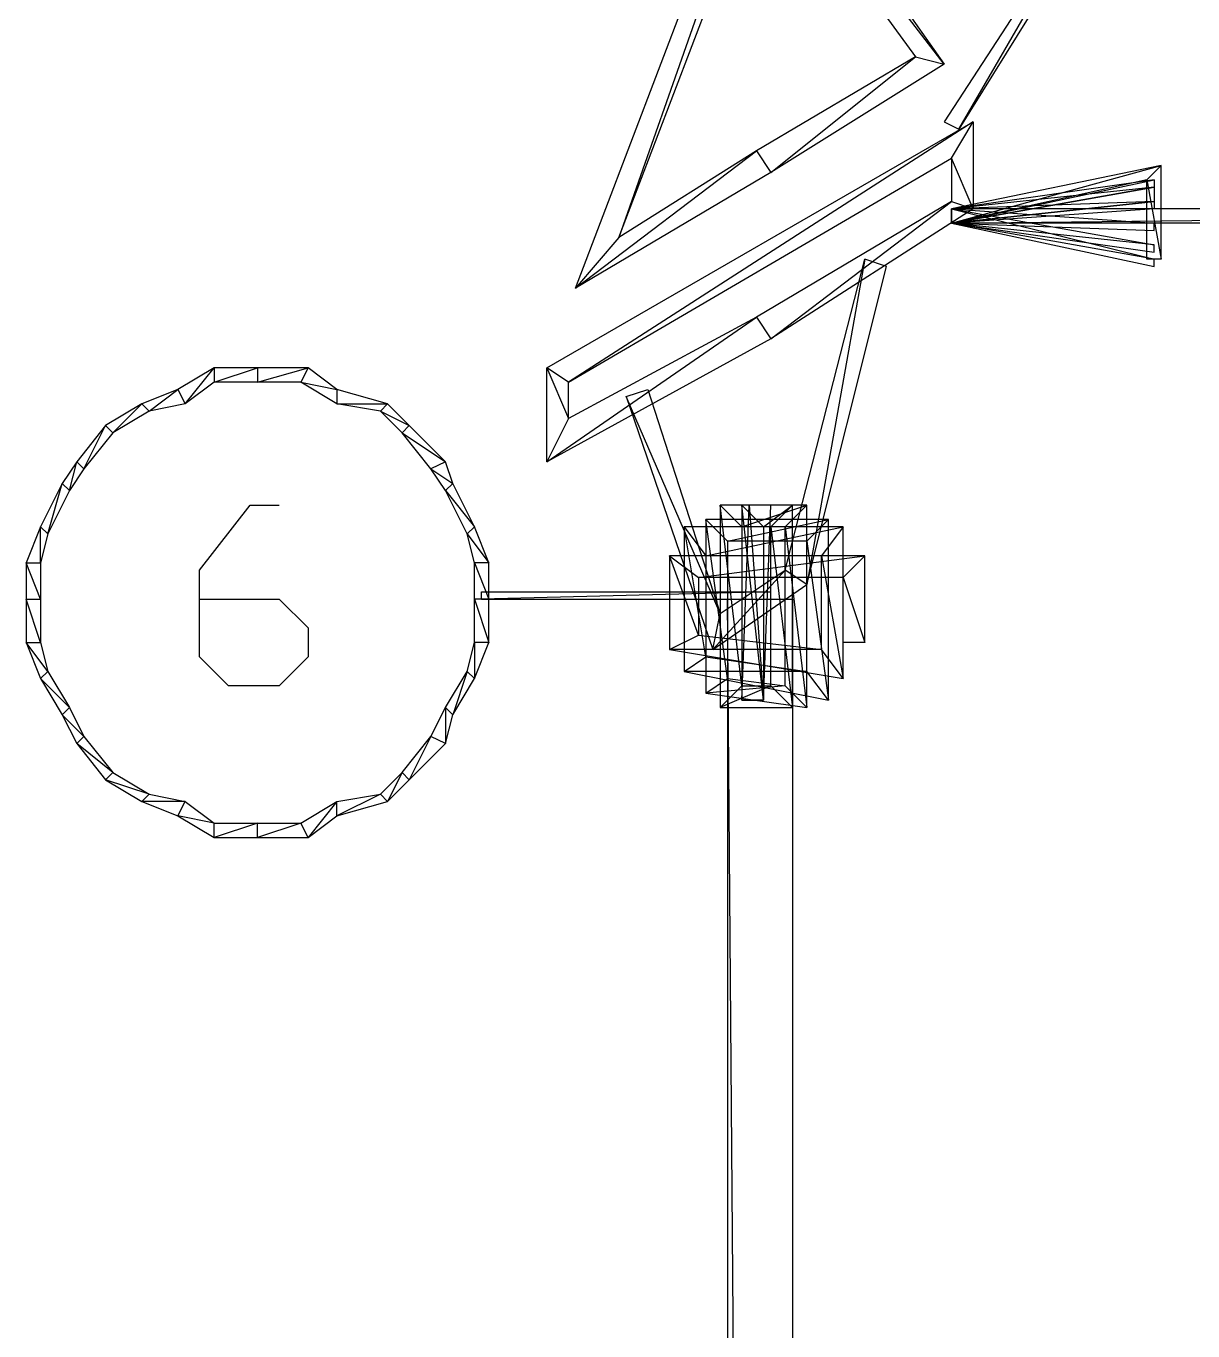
# Model space of a CAD drawing. Header units: millimetres. Extents: x 43 to 784, y -702 to -31.
# Drawn here: x 652.6 to 671.97, y -323.59 to -301.93 of the extents above; entities that cross this region are included whole.
import ezdxf

# ---------------------------------------------------------------- set-up
doc = ezdxf.new("R2010")
doc.units = ezdxf.units.MM
doc.layers.add('PDF_LINES', color=4, linetype='Continuous')

msp = doc.modelspace()

# ---------------------------------------------------------------- linework, layer by layer
at = {"layer": 'PDF_LINES'}
for p, q in [((662.44, -305.44), (667.96, -290.92)), ((661.72, -306.28), (667.24, -291.76)), ((667.24, -291.76), (662.44, -305.44)), ((667.24, -291.76), (662.44, -305.44)), ((667.84, -302.56), (661.72, -294.64)), ((661.72, -294.64), (667.36, -302.44)), ((667.84, -302.56), (661.72, -294.64)), ((662.32, -294.76), (667.84, -302.56)), ((670.72, -299.08), (667.84, -303.52)), ((668.08, -303.64), (670.72, -299.08)), ((668.08, -303.64), (670.72, -299.08)), ((670.84, -299.2), (668.08, -303.64)), ((667.36, -302.44), (664.72, -304)), ((664.96, -304.36), (667.36, -302.44)), ((664.96, -304.36), (667.36, -302.44)), ((667.84, -302.56), (664.96, -304.36)), ((667.36, -302.44), (667.84, -302.56)), ((667.36, -302.44), (667.84, -302.56)), ((661.24, -307.6), (668.32, -303.52)), ((668.32, -303.52), (661.6, -307.84)), ((668.32, -303.52), (661.6, -307.84)), ((667.84, -303.52), (668.08, -303.64)), ((667.96, -304.12), (668.32, -303.52)), ((667.96, -304.12), (668.32, -303.52)), ((668.32, -303.52), (668.32, -304.96)), ((661.6, -307.84), (667.96, -304.12)), ((661.72, -306.28), (664.72, -304)), ((661.72, -306.28), (664.72, -304)), ((664.72, -304), (662.44, -305.44)), ((664.72, -304), (664.96, -304.36)), ((664.72, -304), (664.96, -304.36)), ((668.32, -304.96), (667.96, -304.12)), ((667.96, -304.12), (667.96, -304.84)), ((668.32, -304.96), (667.96, -304.12)), ((667.96, -305.2), (671.44, -304.24)), ((671.44, -304.24), (667.96, -304.96)), ((667.96, -305.2), (671.44, -304.24)), ((671.44, -304.24), (671.2, -304.48)), ((671.44, -304.24), (671.2, -304.48)), ((671.44, -305.8), (671.44, -304.24)), ((664.96, -304.36), (661.72, -306.28)), ((671.2, -304.48), (667.96, -305.2)), ((667.96, -305.2), (671.32, -304.48)), ((671.32, -304.48), (667.96, -304.96)), ((667.96, -305.2), (671.32, -304.48)), ((671.2, -304.48), (671.44, -305.8)), ((671.2, -304.48), (671.44, -305.8)), ((671.2, -305.8), (671.2, -304.48)), ((671.32, -304.48), (671.32, -304.6)), ((671.32, -304.6), (667.96, -305.2)), ((667.96, -305.2), (671.32, -304.6)), ((671.32, -304.6), (667.96, -304.96)), ((667.96, -305.2), (671.32, -304.6)), ((671.32, -304.6), (671.32, -304.84)), ((667.96, -304.84), (664.72, -306.76)), ((664.96, -307.12), (667.96, -304.84)), ((664.96, -307.12), (667.96, -304.84)), ((668.32, -304.96), (664.96, -307.12)), ((667.96, -304.84), (668.32, -304.96)), ((667.96, -304.84), (668.32, -304.96)), ((671.32, -304.84), (667.96, -305.2)), ((667.96, -305.2), (671.32, -304.84)), ((671.32, -304.84), (667.96, -304.96)), ((667.96, -305.2), (671.32, -304.84)), ((667.96, -305.2), (667.96, -304.96)), ((667.96, -304.96), (671.32, -305.8)), ((667.96, -304.96), (667.96, -305.2)), ((667.96, -305.2), (667.96, -304.96)), ((667.96, -304.96), (671.32, -305.56)), ((667.96, -304.96), (667.96, -305.2)), ((667.96, -305.2), (667.96, -304.96)), ((667.96, -304.96), (671.32, -305.2)), ((667.96, -304.96), (667.96, -305.2)), ((667.96, -305.2), (667.96, -304.96)), ((667.96, -304.96), (671.32, -305.2)), ((667.96, -304.96), (667.96, -305.2)), ((671.32, -304.96), (667.96, -305.2)), ((667.96, -304.96), (667.96, -305.2)), ((667.96, -305.2), (689.68, -304.96)), ((689.68, -304.96), (667.96, -304.96)), ((667.96, -305.2), (689.68, -304.96)), ((671.32, -304.84), (671.32, -304.96)), ((671.32, -305.8), (667.96, -305.2)), ((667.96, -305.2), (671.32, -305.92)), ((671.32, -305.8), (667.96, -305.2)), ((671.32, -305.56), (667.96, -305.2)), ((667.96, -305.2), (671.32, -305.68)), ((671.32, -305.56), (667.96, -305.2)), ((671.32, -305.2), (667.96, -305.2)), ((667.96, -305.2), (671.32, -305.32)), ((671.32, -305.2), (667.96, -305.2)), ((671.32, -305.2), (667.96, -305.2)), ((667.96, -305.2), (671.32, -305.32)), ((671.32, -305.2), (667.96, -305.2)), ((689.68, -305.2), (667.96, -305.2)), ((671.32, -305.32), (671.32, -305.2)), ((671.32, -305.32), (671.32, -305.2)), ((662.44, -305.44), (661.72, -306.28)), ((662.44, -305.44), (661.72, -306.28)), ((671.32, -305.68), (671.32, -305.56)), ((665.2, -310.96), (666.52, -305.8)), ((666.52, -305.8), (665.56, -311.2)), ((666.52, -305.8), (665.56, -311.2)), ((666.88, -305.92), (666.52, -305.8)), ((671.44, -305.8), (671.2, -305.8)), ((671.32, -305.92), (671.32, -305.8)), ((665.56, -311.2), (666.88, -305.92)), ((661.24, -309.16), (664.72, -306.76)), ((661.24, -309.16), (664.72, -306.76)), ((664.72, -306.76), (661.6, -308.44)), ((664.72, -306.76), (664.96, -307.12)), ((664.72, -306.76), (664.96, -307.12)), ((664.96, -307.12), (661.24, -309.16)), ((655.72, -307.6), (655.12, -307.96)), ((655.24, -308.2), (655.72, -307.6)), ((655.24, -308.2), (655.72, -307.6)), ((655.72, -307.6), (655.72, -307.84)), ((655.72, -307.84), (656.44, -307.6)), ((656.44, -307.6), (655.72, -307.6)), ((655.72, -307.84), (656.44, -307.6)), ((655.72, -307.6), (655.72, -307.84)), ((656.44, -307.6), (656.44, -307.84)), ((656.44, -307.6), (656.44, -307.84)), ((656.44, -307.84), (657.28, -307.6)), ((657.28, -307.6), (656.44, -307.6)), ((656.44, -307.84), (657.28, -307.6)), ((657.28, -307.6), (657.16, -307.84)), ((657.28, -307.6), (657.16, -307.84)), ((657.76, -307.96), (657.28, -307.6)), ((661.6, -307.84), (661.24, -307.6)), ((661.6, -307.84), (661.24, -307.6)), ((661.24, -307.6), (661.6, -308.44)), ((661.24, -307.6), (661.6, -308.44)), ((661.24, -309.16), (661.24, -307.6)), ((655.12, -307.96), (654.52, -308.2)), ((654.64, -308.32), (655.12, -307.96)), ((654.64, -308.32), (655.12, -307.96)), ((655.12, -307.96), (655.24, -308.2)), ((655.12, -307.96), (655.24, -308.2)), ((655.72, -307.84), (655.24, -308.2)), ((656.44, -307.84), (655.72, -307.84)), ((657.16, -307.84), (656.44, -307.84)), ((657.16, -307.84), (657.76, -307.96)), ((657.16, -307.84), (657.76, -307.96)), ((657.76, -308.2), (657.16, -307.84)), ((657.76, -307.96), (657.76, -308.2)), ((657.76, -307.96), (657.76, -308.2)), ((658.6, -308.2), (657.76, -307.96)), ((661.6, -308.44), (661.6, -307.84)), ((662.56, -308.08), (662.92, -307.96)), ((662.92, -307.96), (664.12, -311.68)), ((654.52, -308.2), (653.92, -308.56)), ((654.04, -308.68), (654.52, -308.2)), ((654.04, -308.68), (654.52, -308.2)), ((654.52, -308.2), (654.64, -308.32)), ((654.52, -308.2), (654.64, -308.32)), ((655.24, -308.2), (654.64, -308.32)), ((657.76, -308.2), (658.6, -308.2)), ((657.76, -308.2), (658.6, -308.2)), ((658.48, -308.32), (657.76, -308.2)), ((658.6, -308.2), (658.48, -308.32)), ((658.6, -308.2), (658.48, -308.32)), ((658.96, -308.56), (658.6, -308.2)), ((664.12, -311.68), (662.56, -308.08)), ((662.56, -308.08), (664, -312.28)), ((664.12, -311.68), (662.56, -308.08)), ((654.64, -308.32), (654.04, -308.68)), ((658.48, -308.32), (658.96, -308.56)), ((658.48, -308.32), (658.96, -308.56)), ((658.84, -308.68), (658.48, -308.32)), ((661.6, -308.44), (661.24, -309.16)), ((661.6, -308.44), (661.24, -309.16)), ((653.92, -308.56), (653.44, -309.16)), ((653.56, -309.28), (653.92, -308.56)), ((653.56, -309.28), (653.92, -308.56)), ((654.04, -308.68), (653.56, -309.28)), ((653.92, -308.56), (654.04, -308.68)), ((653.92, -308.56), (654.04, -308.68)), ((658.96, -308.56), (658.84, -308.68)), ((658.96, -308.56), (658.84, -308.68)), ((658.84, -308.68), (659.56, -309.16)), ((658.84, -308.68), (659.56, -309.16)), ((659.32, -309.28), (658.84, -308.68)), ((659.56, -309.16), (658.96, -308.56)), ((653.44, -309.16), (653.2, -309.52)), ((653.32, -309.64), (653.44, -309.16)), ((653.32, -309.64), (653.44, -309.16)), ((653.56, -309.28), (653.32, -309.64)), ((653.44, -309.16), (653.56, -309.28)), ((653.44, -309.16), (653.56, -309.28)), ((659.56, -309.16), (659.32, -309.28)), ((659.56, -309.16), (659.32, -309.28)), ((659.32, -309.28), (659.68, -309.52)), ((659.32, -309.28), (659.68, -309.52)), ((659.56, -309.64), (659.32, -309.28)), ((659.68, -309.52), (659.56, -309.16)), ((653.2, -309.52), (652.84, -310.24)), ((652.96, -310.36), (653.2, -309.52)), ((652.96, -310.36), (653.2, -309.52)), ((653.2, -309.52), (653.32, -309.64)), ((653.2, -309.52), (653.32, -309.64)), ((659.68, -309.52), (659.56, -309.64)), ((659.68, -309.52), (659.56, -309.64)), ((660.04, -310.24), (659.68, -309.52)), ((653.32, -309.64), (652.96, -310.36)), ((659.56, -309.64), (660.04, -310.24)), ((659.56, -309.64), (660.04, -310.24)), ((659.92, -310.36), (659.56, -309.64)), ((655.48, -310.96), (656.32, -309.88)), ((656.32, -309.88), (656.8, -309.88)), ((664.48, -312.88), (664.12, -309.88)), ((664.12, -309.88), (664.12, -313.24)), ((664.48, -312.88), (664.12, -309.88)), ((664.12, -309.88), (664.48, -310.24)), ((664.12, -309.88), (664.48, -310.24)), ((665.56, -309.88), (664.12, -309.88)), ((664.48, -313.12), (664.6, -309.88)), ((664.84, -313.12), (664.48, -309.88)), ((664.48, -309.88), (664.48, -313.12)), ((664.84, -313.12), (664.48, -309.88)), ((664.48, -309.88), (664.84, -310.24)), ((664.48, -309.88), (664.84, -310.24)), ((665.32, -309.88), (664.48, -309.88)), ((664.48, -310.24), (665.56, -309.88)), ((664.48, -310.24), (665.56, -309.88)), ((664.96, -309.88), (664.6, -309.88)), ((664.6, -309.88), (664.84, -313.12)), ((664.6, -309.88), (664.84, -313.12)), ((664.84, -313.12), (664.96, -309.88)), ((664.84, -310.24), (665.32, -309.88)), ((664.84, -310.24), (665.32, -309.88)), ((665.32, -309.88), (664.96, -310.24)), ((665.32, -309.88), (664.96, -310.24)), ((665.56, -309.88), (665.2, -310.24)), ((665.56, -309.88), (665.2, -310.24)), ((665.32, -313.24), (665.32, -309.88)), ((665.56, -313.24), (665.56, -309.88)), ((664.24, -312.76), (663.88, -310.12)), ((663.88, -310.12), (663.88, -313)), ((664.24, -312.76), (663.88, -310.12)), ((663.88, -310.12), (664.24, -310.48)), ((663.88, -310.12), (664.24, -310.48)), ((665.92, -310.12), (663.88, -310.12)), ((664.24, -310.48), (665.92, -310.12)), ((664.24, -310.48), (665.92, -310.12)), ((665.92, -310.12), (665.56, -310.48)), ((665.92, -310.12), (665.56, -310.48)), ((665.92, -313.12), (665.92, -310.12)), ((652.84, -310.24), (652.6, -310.84)), ((652.84, -310.84), (652.84, -310.24)), ((652.84, -310.84), (652.84, -310.24)), ((652.84, -310.24), (652.96, -310.36)), ((652.84, -310.24), (652.96, -310.36)), ((652.96, -310.36), (652.84, -310.84)), ((660.04, -310.24), (659.92, -310.36)), ((660.04, -310.24), (659.92, -310.36)), ((659.92, -310.36), (660.28, -310.84)), ((659.92, -310.36), (660.28, -310.84)), ((660.04, -310.84), (659.92, -310.36)), ((660.28, -310.84), (660.04, -310.24)), ((663.88, -312.4), (663.52, -310.24)), ((663.52, -310.24), (663.52, -312.64)), ((663.88, -312.4), (663.52, -310.24)), ((663.52, -310.24), (663.88, -310.72)), ((663.52, -310.24), (663.88, -310.72)), ((666.16, -310.24), (663.52, -310.24)), ((663.88, -310.72), (666.16, -310.24)), ((663.88, -310.72), (666.16, -310.24)), ((664.48, -310.24), (664.48, -312.88)), ((665.2, -310.24), (664.48, -310.24)), ((664.84, -310.24), (664.84, -313.12)), ((664.96, -310.24), (664.84, -310.24)), ((664.96, -310.24), (665.32, -313.24)), ((664.96, -310.24), (665.32, -313.24)), ((664.96, -312.88), (664.96, -310.24)), ((665.2, -310.24), (665.56, -313.24)), ((665.2, -310.24), (665.56, -313.24)), ((665.2, -312.88), (665.2, -310.24)), ((666.16, -310.24), (665.8, -310.72)), ((666.16, -310.24), (665.8, -310.72)), ((666.16, -312.76), (666.16, -310.24)), ((664.24, -310.48), (664.24, -312.76)), ((665.56, -310.48), (664.24, -310.48)), ((665.56, -310.48), (665.92, -313.12)), ((665.56, -310.48), (665.92, -313.12)), ((665.56, -312.64), (665.56, -310.48)), ((652.84, -311.44), (652.6, -310.84)), ((652.6, -310.84), (652.6, -311.44)), ((652.84, -311.44), (652.6, -310.84)), ((652.6, -310.84), (652.84, -310.84)), ((652.6, -310.84), (652.84, -310.84)), ((652.84, -310.84), (652.84, -311.44)), ((660.28, -310.84), (660.04, -310.84)), ((660.28, -310.84), (660.04, -310.84)), ((660.04, -310.84), (660.28, -311.44)), ((660.04, -310.84), (660.28, -311.44)), ((660.04, -311.44), (660.04, -310.84)), ((660.28, -311.44), (660.28, -310.84)), ((663.76, -312.04), (663.28, -310.72)), ((663.28, -310.72), (663.28, -312.28)), ((663.76, -312.04), (663.28, -310.72)), ((663.28, -310.72), (663.76, -311.08)), ((663.28, -310.72), (663.76, -311.08)), ((666.52, -310.72), (663.28, -310.72)), ((663.76, -311.08), (666.52, -310.72)), ((663.76, -311.08), (666.52, -310.72)), ((663.88, -310.72), (663.88, -312.4)), ((665.8, -310.72), (663.88, -310.72)), ((665.8, -310.72), (666.16, -312.76)), ((665.8, -310.72), (666.16, -312.76)), ((665.8, -312.28), (665.8, -310.72)), ((666.52, -310.72), (666.16, -311.08)), ((666.52, -310.72), (666.16, -311.08)), ((666.52, -312.16), (666.52, -310.72)), ((655.48, -312.4), (655.48, -310.96)), ((665.2, -310.96), (664, -312.28)), ((665.2, -310.96), (664, -312.28)), ((664.12, -311.68), (665.2, -310.96)), ((665.56, -311.2), (665.2, -310.96)), ((665.56, -311.2), (665.2, -310.96)), ((663.76, -311.08), (663.76, -312.04)), ((666.16, -311.08), (663.76, -311.08)), ((664, -312.28), (665.56, -311.2)), ((666.16, -311.08), (666.52, -312.16)), ((666.16, -311.08), (666.52, -312.16)), ((666.16, -312.16), (666.16, -311.08)), ((652.84, -312.16), (652.6, -311.44)), ((652.6, -311.44), (652.6, -312.16)), ((652.84, -312.16), (652.6, -311.44)), ((652.6, -311.44), (652.84, -311.44)), ((652.6, -311.44), (652.84, -311.44)), ((652.84, -311.44), (652.84, -312.16)), ((655.48, -311.44), (656.8, -311.44)), ((656.8, -311.44), (657.28, -311.92)), ((660.28, -311.44), (660.04, -311.44)), ((660.28, -311.44), (660.04, -311.44)), ((660.04, -311.44), (660.28, -312.16)), ((660.04, -311.44), (660.28, -312.16)), ((660.04, -312.16), (660.04, -311.44)), ((664.96, -311.32), (660.16, -311.44)), ((664.96, -311.32), (660.16, -311.44)), ((660.16, -311.44), (660.16, -311.32)), ((660.16, -311.32), (664.96, -311.32)), ((660.16, -311.44), (664.96, -311.44)), ((660.28, -312.16), (660.28, -311.44)), ((665.32, -444.04), (664.24, -311.44)), ((664.24, -311.44), (664.24, -444.04)), ((665.32, -444.04), (664.24, -311.44)), ((664.24, -311.44), (665.32, -311.44)), ((664.96, -311.44), (664.96, -311.32)), ((665.32, -311.44), (665.32, -444.04)), ((664, -312.28), (664.12, -311.68)), ((664, -312.28), (664.12, -311.68)), ((657.28, -311.92), (657.28, -312.4)), ((663.28, -312.28), (663.76, -312.04)), ((663.28, -312.28), (663.76, -312.04)), ((663.76, -312.04), (665.8, -312.28)), ((652.96, -312.64), (652.6, -312.16)), ((652.6, -312.16), (652.84, -312.76)), ((652.96, -312.64), (652.6, -312.16)), ((652.6, -312.16), (652.84, -312.16)), ((652.6, -312.16), (652.84, -312.16)), ((652.84, -312.16), (652.96, -312.64)), ((659.92, -312.64), (660.04, -312.16)), ((660.28, -312.16), (660.04, -312.16)), ((660.28, -312.16), (660.04, -312.16)), ((660.04, -312.16), (660.04, -312.76)), ((660.04, -312.76), (660.28, -312.16)), ((660.04, -312.16), (660.04, -312.76)), ((665.8, -312.28), (663.28, -312.28)), ((663.28, -312.28), (666.16, -312.76)), ((665.8, -312.28), (663.28, -312.28)), ((666.16, -312.76), (665.8, -312.28)), ((666.16, -312.76), (665.8, -312.28)), ((666.52, -312.16), (666.16, -312.16)), ((655.96, -312.88), (655.48, -312.4)), ((657.28, -312.4), (656.8, -312.88)), ((663.52, -312.64), (663.88, -312.4)), ((663.52, -312.64), (663.88, -312.4)), ((663.88, -312.4), (665.56, -312.64)), ((652.84, -312.76), (652.96, -312.64)), ((652.84, -312.76), (652.96, -312.64)), ((653.32, -313.24), (652.84, -312.76)), ((652.84, -312.76), (653.2, -313.36)), ((653.32, -313.24), (652.84, -312.76)), ((652.96, -312.64), (653.32, -313.24)), ((659.56, -313.24), (659.92, -312.64)), ((659.92, -312.64), (659.68, -313.36)), ((659.92, -312.64), (659.68, -313.36)), ((659.68, -313.36), (660.04, -312.76)), ((660.04, -312.76), (659.92, -312.64)), ((660.04, -312.76), (659.92, -312.64)), ((665.56, -312.64), (663.52, -312.64)), ((663.52, -312.64), (665.92, -313.12)), ((665.56, -312.64), (663.52, -312.64)), ((663.88, -313), (664.24, -312.76)), ((663.88, -313), (664.24, -312.76)), ((664.24, -312.76), (665.2, -312.88)), ((665.92, -313.12), (665.56, -312.64)), ((665.92, -313.12), (665.56, -312.64)), ((656.8, -312.88), (655.96, -312.88)), ((665.2, -312.88), (663.88, -313)), ((665.2, -312.88), (663.88, -313)), ((663.88, -313), (665.56, -313.24)), ((664.96, -312.88), (664.12, -313.24)), ((664.96, -312.88), (664.12, -313.24)), ((664.12, -313.24), (664.48, -312.88)), ((664.12, -313.24), (664.48, -312.88)), ((664.48, -312.88), (664.96, -312.88)), ((665.32, -313.24), (664.96, -312.88)), ((665.32, -313.24), (664.96, -312.88)), ((665.56, -313.24), (665.2, -312.88)), ((665.56, -313.24), (665.2, -312.88)), ((664.84, -313.12), (664.48, -313.12)), ((664.48, -313.12), (664.84, -313.12)), ((653.2, -313.36), (653.32, -313.24)), ((653.2, -313.36), (653.32, -313.24)), ((653.56, -313.72), (653.2, -313.36)), ((653.2, -313.36), (653.44, -313.84)), ((653.56, -313.72), (653.2, -313.36)), ((653.32, -313.24), (653.56, -313.72)), ((659.32, -313.72), (659.56, -313.24)), ((659.68, -313.36), (659.56, -313.24)), ((659.68, -313.36), (659.56, -313.24)), ((659.56, -313.24), (659.56, -313.84)), ((659.56, -313.24), (659.56, -313.84)), ((659.56, -313.84), (659.68, -313.36)), ((664.12, -313.24), (665.32, -313.24)), ((653.44, -313.84), (653.56, -313.72)), ((653.44, -313.84), (653.56, -313.72)), ((654.04, -314.32), (653.44, -313.84)), ((653.44, -313.84), (653.92, -314.44)), ((654.04, -314.32), (653.44, -313.84)), ((653.56, -313.72), (654.04, -314.32)), ((658.84, -314.32), (659.32, -313.72)), ((659.32, -313.72), (658.96, -314.44)), ((659.32, -313.72), (658.96, -314.44)), ((658.96, -314.44), (659.56, -313.84)), ((659.56, -313.84), (659.32, -313.72)), ((659.56, -313.84), (659.32, -313.72)), ((653.92, -314.44), (654.04, -314.32)), ((653.92, -314.44), (654.04, -314.32)), ((654.64, -314.68), (653.92, -314.44)), ((653.92, -314.44), (654.52, -314.8)), ((654.64, -314.68), (653.92, -314.44)), ((654.04, -314.32), (654.64, -314.68)), ((658.48, -314.68), (658.84, -314.32)), ((658.84, -314.32), (658.6, -314.8)), ((658.84, -314.32), (658.6, -314.8)), ((658.6, -314.8), (658.96, -314.44)), ((658.96, -314.44), (658.84, -314.32)), ((658.96, -314.44), (658.84, -314.32)), ((654.52, -314.8), (654.64, -314.68)), ((654.52, -314.8), (654.64, -314.68)), ((654.64, -314.68), (655.24, -314.8)), ((658.48, -314.68), (657.76, -315.04)), ((658.48, -314.68), (657.76, -315.04)), ((657.76, -314.8), (658.48, -314.68)), ((658.6, -314.8), (658.48, -314.68)), ((658.6, -314.8), (658.48, -314.68)), ((655.24, -314.8), (654.52, -314.8)), ((654.52, -314.8), (655.12, -315.04)), ((655.24, -314.8), (654.52, -314.8)), ((655.12, -315.04), (655.24, -314.8)), ((655.12, -315.04), (655.24, -314.8)), ((655.24, -314.8), (655.72, -315.16)), ((657.16, -315.16), (657.76, -314.8)), ((657.76, -314.8), (657.28, -315.4)), ((657.76, -314.8), (657.28, -315.4)), ((657.76, -315.04), (658.6, -314.8)), ((657.76, -315.04), (657.76, -314.8)), ((657.76, -315.04), (657.76, -314.8)), ((655.72, -315.16), (655.12, -315.04)), ((655.12, -315.04), (655.72, -315.4)), ((655.72, -315.16), (655.12, -315.04)), ((656.44, -315.16), (655.72, -315.4)), ((656.44, -315.16), (655.72, -315.4)), ((655.72, -315.4), (655.72, -315.16)), ((655.72, -315.16), (656.44, -315.16)), ((655.72, -315.4), (655.72, -315.16)), ((657.16, -315.16), (656.44, -315.4)), ((657.16, -315.16), (656.44, -315.4)), ((656.44, -315.4), (656.44, -315.16)), ((656.44, -315.16), (657.16, -315.16)), ((656.44, -315.4), (656.44, -315.16)), ((657.28, -315.4), (657.16, -315.16)), ((657.28, -315.4), (657.16, -315.16)), ((657.28, -315.4), (657.76, -315.04)), ((655.72, -315.4), (656.44, -315.4)), ((656.44, -315.4), (657.28, -315.4))]:
    msp.add_line(p, q, dxfattribs=at)

doc.saveas('drawing.dxf')
